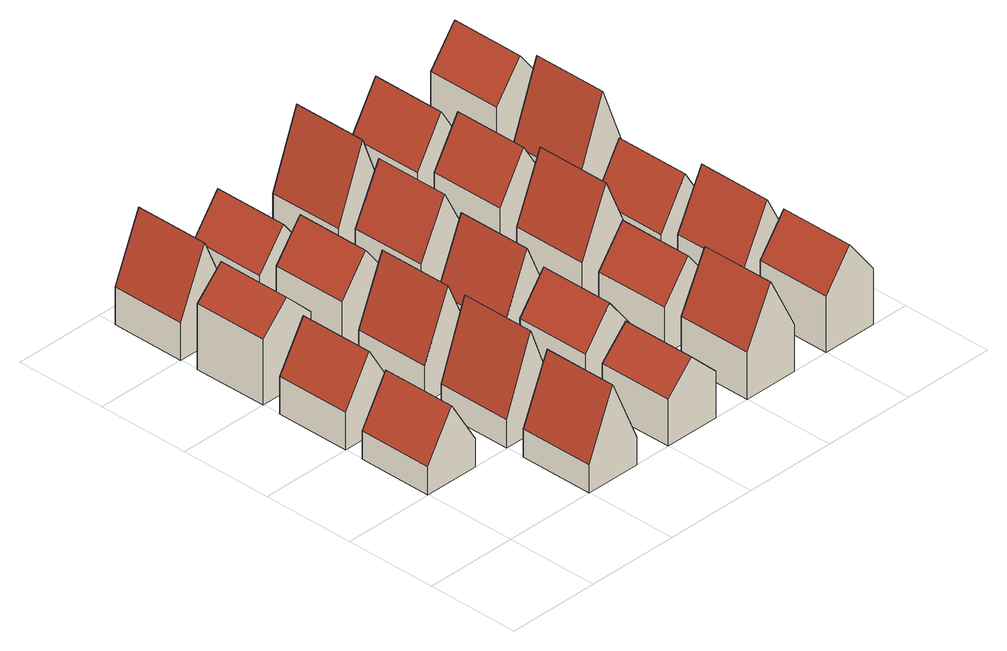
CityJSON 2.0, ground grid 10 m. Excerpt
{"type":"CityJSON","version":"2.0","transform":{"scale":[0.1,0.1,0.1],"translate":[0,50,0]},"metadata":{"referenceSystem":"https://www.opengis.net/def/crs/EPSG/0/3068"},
"CityObjects":{
"building1":{"type":"Building","attributes":{"description":"FZK/IAI test cases only","name":"Testcase-6-0_LoD2","dateOfConstruction":"1919-01-01","dateOfDemolition":"2098-01-01","measuredHeight":8,"class":"1070","roofType":"1030","storeysAboveGround":2,"storeysBelowGround":0,"storeyHeightsAboveGround":[3],"storeyHeightsBelowGround":[0]},"geometry":[{"type":"Solid","lod":"2","boundaries":[[[[0,1,2,3]],[[1,0,4,5,6]],[[3,2,7,8,9]],[[1,6,7,2]],[[3,9,4,0]],[[6,5,8,7]],[[9,8,5,4]]]],"semantics":{"surfaces":[{"type":"GroundSurface"},{"type":"WallSurface"},{"type":"RoofSurface"}],"values":[[0,1,1,1,1,2,2]]}}]},
"building2":{"type":"Building","attributes":{"description":"FZK/IAI test cases only","name":"Testcase-7-0_LoD2","dateOfConstruction":"1929-01-01","dateOfDemolition":"2099-01-01","measuredHeight":9,"class":"1000","roofType":"1030","storeysAboveGround":2,"storeysBelowGround":0,"storeyHeightsAboveGround":[3],"storeyHeightsBelowGround":[0]},"geometry":[{"type":"Solid","lod":"2","boundaries":[[[[10,11,12,13]],[[11,10,14,15,16]],[[13,12,17,18,19]],[[11,16,17,12]],[[13,19,14,10]],[[16,15,18,17]],[[19,18,15,14]]]],"semantics":{"surfaces":[{"type":"GroundSurface"},{"type":"WallSurface"},{"type":"RoofSurface"}],"values":[[0,1,1,1,1,2,2]]}}]},
"building3":{"type":"Building","attributes":{"description":"FZK/IAI test cases only","name":"Testcase-8-0_LoD2","dateOfConstruction":"1905-01-01","dateOfDemolition":"2065-01-01","measuredHeight":10,"class":"1010","roofType":"1030","storeysAboveGround":4,"storeysBelowGround":0,"storeyHeightsAboveGround":[2],"storeyHeightsBelowGround":[0]},"geometry":[{"type":"Solid","lod":"2","boundaries":[[[[20,21,22,23]],[[21,20,24,25,26]],[[23,22,27,28,29]],[[21,26,27,22]],[[23,29,24,20]],[[26,25,28,27]],[[29,28,25,24]]]],"semantics":{"surfaces":[{"type":"GroundSurface"},{"type":"WallSurface"},{"type":"RoofSurface"}],"values":[[0,1,1,1,1,2,2]]}}]},
"building4":{"type":"Building","attributes":{"description":"FZK/IAI test cases only","name":"Testcase-5-1_LoD2","dateOfConstruction":"1934-01-01","dateOfDemolition":"2077-01-01","measuredHeight":10,"class":"1070","roofType":"1030","storeysAboveGround":3,"storeysBelowGround":0,"storeyHeightsAboveGround":[3],"storeyHeightsBelowGround":[0]},"geometry":[{"type":"Solid","lod":"2","boundaries":[[[[30,31,32,33]],[[31,30,34,35,36]],[[33,32,37,38,39]],[[31,36,37,32]],[[33,39,34,30]],[[36,35,38,37]],[[39,38,35,34]]]],"semantics":{"surfaces":[{"type":"GroundSurface"},{"type":"WallSurface"},{"type":"RoofSurface"}],"values":[[0,1,1,1,1,2,2]]}}]},
"building5":{"type":"Building","attributes":{"description":"FZK/IAI test cases only","name":"Testcase-9-0_LoD2","dateOfConstruction":"1975-01-01","dateOfDemolition":"2055-01-01","measuredHeight":11,"class":"1070","roofType":"1030","storeysAboveGround":3,"storeysBelowGround":0,"storeyHeightsAboveGround":[3],"storeyHeightsBelowGround":[0]},"geometry":[{"type":"Solid","lod":"2","boundaries":[[[[40,41,42,43]],[[41,40,44,45,46]],[[43,42,47,48,49]],[[41,46,47,42]],[[43,49,44,40]],[[46,45,48,47]],[[49,48,45,44]]]],"semantics":{"surfaces":[{"type":"GroundSurface"},{"type":"WallSurface"},{"type":"RoofSurface"}],"values":[[0,1,1,1,1,2,2]]}}]},
"building6":{"type":"Building","attributes":{"description":"FZK/IAI test cases only","name":"Testcase-6-1_LoD2","dateOfConstruction":"1903-01-01","dateOfDemolition":"2086-01-01","measuredHeight":11,"class":"1050","roofType":"1030","storeysAboveGround":3,"storeysBelowGround":0,"storeyHeightsAboveGround":[3],"storeyHeightsBelowGround":[0]},"geometry":[{"type":"Solid","lod":"2","boundaries":[[[[50,51,52,53]],[[51,50,54,55,56]],[[53,52,57,58,59]],[[51,56,57,52]],[[53,59,54,50]],[[56,55,58,57]],[[59,58,55,54]]]],"semantics":{"surfaces":[{"type":"GroundSurface"},{"type":"WallSurface"},{"type":"RoofSurface"}],"values":[[0,1,1,1,1,2,2]]}}]},
"building7":{"type":"Building","attributes":{"description":"FZK/IAI test cases only","name":"Testcase-7-1_LoD2","dateOfConstruction":"1979-01-01","dateOfDemolition":"2089-01-01","measuredHeight":11,"class":"1090","roofType":"1030","storeysAboveGround":3,"storeysBelowGround":0,"storeyHeightsAboveGround":[3],"storeyHeightsBelowGround":[0]},"geometry":[{"type":"Solid","lod":"2","boundaries":[[[[60,61,62,63]],[[61,60,64,65,66]],[[63,62,67,68,69]],[[61,66,67,62]],[[63,69,64,60]],[[66,65,68,67]],[[69,68,65,64]]]],"semantics":{"surfaces":[{"type":"GroundSurface"},{"type":"WallSurface"},{"type":"RoofSurface"}],"values":[[0,1,1,1,1,2,2]]}}]},
"building8":{"type":"Building","attributes":{"description":"FZK/IAI test cases only","name":"Testcase-8-1_LoD2","dateOfConstruction":"1932-01-01","dateOfDemolition":"2026-01-01","measuredHeight":10,"class":"1080","roofType":"1030","storeysAboveGround":3,"storeysBelowGround":0,"storeyHeightsAboveGround":[3],"storeyHeightsBelowGround":[0]},"geometry":[{"type":"Solid","lod":"2","boundaries":[[[[70,71,72,73]],[[71,70,74,75,76]],[[73,72,77,78,79]],[[71,76,77,72]],[[73,79,74,70]],[[76,75,78,77]],[[79,78,75,74]]]],"semantics":{"surfaces":[{"type":"GroundSurface"},{"type":"WallSurface"},{"type":"RoofSurface"}],"values":[[0,1,1,1,1,2,2]]}}]},
"building9":{"type":"Building","attributes":{"description":"FZK/IAI test cases only","name":"Testcase-5-2_LoD2","dateOfConstruction":"1924-01-01","dateOfDemolition":"2095-01-01","measuredHeight":8,"class":"1170","roofType":"1030","storeysAboveGround":2,"storeysBelowGround":0,"storeyHeightsAboveGround":[3],"storeyHeightsBelowGround":[0]},"geometry":[{"type":"Solid","lod":"2","boundaries":[[[[80,81,82,83]],[[81,80,84,85,86]],[[83,82,87,88,89]],[[81,86,87,82]],[[83,89,84,80]],[[86,85,88,87]],[[89,88,85,84]]]],"semantics":{"surfaces":[{"type":"GroundSurface"},{"type":"WallSurface"},{"type":"RoofSurface"}],"values":[[0,1,1,1,1,2,2]]}}]},
"building10":{"type":"Building","attributes":{"description":"FZK/IAI test cases only","name":"Testcase-9-1_LoD2","dateOfConstruction":"1998-01-01","dateOfDemolition":"2043-01-01","measuredHeight":8,"class":"1020","roofType":"1030","storeysAboveGround":4,"storeysBelowGround":0,"storeyHeightsAboveGround":[2],"storeyHeightsBelowGround":[0]},"geometry":[{"type":"Solid","lod":"2","boundaries":[[[[90,91,92,93]],[[91,90,94,95,96]],[[93,92,97,98,99]],[[91,96,97,92]],[[93,99,94,90]],[[96,95,98,97]],[[99,98,95,94]]]],"semantics":{"surfaces":[{"type":"GroundSurface"},{"type":"WallSurface"},{"type":"RoofSurface"}],"values":[[0,1,1,1,1,2,2]]}}]},
"building11":{"type":"Building","attributes":{"description":"FZK/IAI test cases only","name":"Testcase-6-2_LoD2","dateOfConstruction":"1980-01-01","dateOfDemolition":"2065-01-01","measuredHeight":9,"class":"1100","roofType":"1030","storeysAboveGround":4,"storeysBelowGround":0,"storeyHeightsAboveGround":[2],"storeyHeightsBelowGround":[0]},"geometry":[{"type":"Solid","lod":"2","boundaries":[[[[100,101,102,103]],[[101,100,104,105,106]],[[103,102,107,108,109]],[[101,106,107,102]],[[103,109,104,100]],[[106,105,108,107]],[[109,108,105,104]]]],"semantics":{"surfaces":[{"type":"GroundSurface"},{"type":"WallSurface"},{"type":"RoofSurface"}],"values":[[0,1,1,1,1,2,2]]}}]},
"building12":{"type":"Building","attributes":{"description":"FZK/IAI test cases only","name":"Testcase-7-2_LoD2","dateOfConstruction":"1970-01-01","dateOfDemolition":"2060-01-01","measuredHeight":10,"class":"1080","roofType":"1030","storeysAboveGround":3,"storeysBelowGround":0,"storeyHeightsAboveGround":[3],"storeyHeightsBelowGround":[0]},"geometry":[{"type":"Solid","lod":"2","boundaries":[[[[110,111,112,113]],[[111,110,114,115,116]],[[113,112,117,118,119]],[[111,116,117,112]],[[113,119,114,110]],[[116,115,118,117]],[[119,118,115,114]]]],"semantics":{"surfaces":[{"type":"GroundSurface"},{"type":"WallSurface"},{"type":"RoofSurface"}],"values":[[0,1,1,1,1,2,2]]}}]},
"building13":{"type":"Building","attributes":{"description":"FZK/IAI test cases only","name":"Testcase-8-2_LoD2","dateOfConstruction":"1981-01-01","dateOfDemolition":"2053-01-01","measuredHeight":11,"class":"1120","roofType":"1030","storeysAboveGround":3,"storeysBelowGround":0,"storeyHeightsAboveGround":[3],"storeyHeightsBelowGround":[0]},"geometry":[{"type":"Solid","lod":"2","boundaries":[[[[120,121,122,123]],[[121,120,124,125,126]],[[123,122,127,128,129]],[[121,126,127,122]],[[123,129,124,120]],[[126,125,128,127]],[[129,128,125,124]]]],"semantics":{"surfaces":[{"type":"GroundSurface"},{"type":"WallSurface"},{"type":"RoofSurface"}],"values":[[0,1,1,1,1,2,2]]}}]},
"building14":{"type":"Building","attributes":{"description":"FZK/IAI test cases only","name":"Testcase-5-3_LoD2","dateOfConstruction":"1957-01-01","dateOfDemolition":"2040-01-01","measuredHeight":11,"class":"1160","roofType":"1030","storeysAboveGround":5,"storeysBelowGround":0,"storeyHeightsAboveGround":[2],"storeyHeightsBelowGround":[0]},"geometry":[{"type":"Solid","lod":"2","boundaries":[[[[130,131,132,133]],[[131,130,134,135,136]],[[133,132,137,138,139]],[[131,136,137,132]],[[133,139,134,130]],[[136,135,138,137]],[[139,138,135,134]]]],"semantics":{"surfaces":[{"type":"GroundSurface"},{"type":"WallSurface"},{"type":"RoofSurface"}],"values":[[0,1,1,1,1,2,2]]}}]},
"building15":{"type":"Building","attributes":{"description":"FZK/IAI test cases only","name":"Testcase-9-2_LoD2","dateOfConstruction":"1917-01-01","dateOfDemolition":"2044-01-01","measuredHeight":12,"class":"1140","roofType":"1030","storeysAboveGround":6,"storeysBelowGround":0,"storeyHeightsAboveGround":[2],"storeyHeightsBelowGround":[0]},"geometry":[{"type":"Solid","lod":"2","boundaries":[[[[140,141,142,143]],[[141,140,144,145,146]],[[143,142,147,148,149]],[[141,146,147,142]],[[143,149,144,140]],[[146,145,148,147]],[[149,148,145,144]]]],"semantics":{"surfaces":[{"type":"GroundSurface"},{"type":"WallSurface"},{"type":"RoofSurface"}],"values":[[0,1,1,1,1,2,2]]}}]},
"building16":{"type":"Building","attributes":{"description":"FZK/IAI test cases only","name":"Testcase-6-3_LoD2","dateOfConstruction":"1953-01-01","dateOfDemolition":"2054-01-01","measuredHeight":9,"class":"1060","roofType":"1030","storeysAboveGround":4,"storeysBelowGround":0,"storeyHeightsAboveGround":[2],"storeyHeightsBelowGround":[0]},"geometry":[{"type":"Solid","lod":"2","boundaries":[[[[150,151,152,153]],[[151,150,154,155,156]],[[153,152,157,158,159]],[[151,156,157,152]],[[153,159,154,150]],[[156,155,158,157]],[[159,158,155,154]]]],"semantics":{"surfaces":[{"type":"GroundSurface"},{"type":"WallSurface"},{"type":"RoofSurface"}],"values":[[0,1,1,1,1,2,2]]}}]},
"building17":{"type":"Building","attributes":{"description":"FZK/IAI test cases only","name":"Testcase-7-3_LoD2","dateOfConstruction":"1962-01-01","dateOfDemolition":"2027-01-01","measuredHeight":12,"class":"1100","roofType":"1030","storeysAboveGround":6,"storeysBelowGround":0,"storeyHeightsAboveGround":[2],"storeyHeightsBelowGround":[0]},"geometry":[{"type":"Solid","lod":"2","boundaries":[[[[160,161,162,163]],[[161,160,164,165,166]],[[163,162,167,168,169]],[[161,166,167,162]],[[163,169,164,160]],[[166,165,168,167]],[[169,168,165,164]]]],"semantics":{"surfaces":[{"type":"GroundSurface"},{"type":"WallSurface"},{"type":"RoofSurface"}],"values":[[0,1,1,1,1,2,2]]}}]},
"building18":{"type":"Building","attributes":{"description":"FZK/IAI test cases only","name":"Testcase-8-3_LoD2","dateOfConstruction":"1977-01-01","dateOfDemolition":"2026-01-01","measuredHeight":11,"class":"1030","roofType":"1030","storeysAboveGround":3,"storeysBelowGround":0,"storeyHeightsAboveGround":[3],"storeyHeightsBelowGround":[0]},"geometry":[{"type":"Solid","lod":"2","boundaries":[[[[170,171,172,173]],[[171,170,174,175,176]],[[173,172,177,178,179]],[[171,176,177,172]],[[173,179,174,170]],[[176,175,178,177]],[[179,178,175,174]]]],"semantics":{"surfaces":[{"type":"GroundSurface"},{"type":"WallSurface"},{"type":"RoofSurface"}],"values":[[0,1,1,1,1,2,2]]}}]},
"building19":{"type":"Building","attributes":{"description":"FZK/IAI test cases only","name":"Testcase-5-4_LoD2","dateOfConstruction":"1938-01-01","dateOfDemolition":"2052-01-01","measuredHeight":10,"class":"1040","roofType":"1030","storeysAboveGround":4,"storeysBelowGround":0,"storeyHeightsAboveGround":[2],"storeyHeightsBelowGround":[0]},"geometry":[{"type":"Solid","lod":"2","boundaries":[[[[180,181,182,183]],[[181,180,184,185,186]],[[183,182,187,188,189]],[[181,186,187,182]],[[183,189,184,180]],[[186,185,188,187]],[[189,188,185,184]]]],"semantics":{"surfaces":[{"type":"GroundSurface"},{"type":"WallSurface"},{"type":"RoofSurface"}],"values":[[0,1,1,1,1,2,2]]}}]},
"building20":{"type":"Building","attributes":{"description":"FZK/IAI test cases only","name":"Testcase-9-3_LoD2","dateOfConstruction":"1932-01-01","dateOfDemolition":"2031-01-01","measuredHeight":10,"class":"1010","roofType":"1030","storeysAboveGround":3,"storeysBelowGround":0,"storeyHeightsAboveGround":[3],"storeyHeightsBelowGround":[0]},"geometry":[{"type":"Solid","lod":"2","boundaries":[[[[190,191,192,193]],[[191,190,194,195,196]],[[193,192,197,198,199]],[[191,196,197,192]],[[193,199,194,190]],[[196,195,198,197]],[[199,198,195,194]]]],"semantics":{"surfaces":[{"type":"GroundSurface"},{"type":"WallSurface"},{"type":"RoofSurface"}],"values":[[0,1,1,1,1,2,2]]}}]},
"building21":{"type":"Building","attributes":{"description":"FZK/IAI test cases only","name":"Testcase-6-4_LoD2","dateOfConstruction":"1993-01-01","dateOfDemolition":"2099-01-01","measuredHeight":10,"class":"1170","roofType":"1030","storeysAboveGround":4,"storeysBelowGround":0,"storeyHeightsAboveGround":[2],"storeyHeightsBelowGround":[0]},"geometry":[{"type":"Solid","lod":"2","boundaries":[[[[200,201,202,203]],[[201,200,204,205,206]],[[203,202,207,208,209]],[[201,206,207,202]],[[203,209,204,200]],[[206,205,208,207]],[[209,208,205,204]]]],"semantics":{"surfaces":[{"type":"GroundSurface"},{"type":"WallSurface"},{"type":"RoofSurface"}],"values":[[0,1,1,1,1,2,2]]}}]},
"building22":{"type":"Building","attributes":{"description":"FZK/IAI test cases only","name":"Testcase-7-4_LoD2","dateOfConstruction":"1955-01-01","dateOfDemolition":"2065-01-01","measuredHeight":8,"class":"1080","roofType":"1030","storeysAboveGround":4,"storeysBelowGround":0,"storeyHeightsAboveGround":[2],"storeyHeightsBelowGround":[0]},"geometry":[{"type":"Solid","lod":"2","boundaries":[[[[210,211,212,213]],[[211,210,214,215,216]],[[213,212,217,218,219]],[[211,216,217,212]],[[213,219,214,210]],[[216,215,218,217]],[[219,218,215,214]]]],"semantics":{"surfaces":[{"type":"GroundSurface"},{"type":"WallSurface"},{"type":"RoofSurface"}],"values":[[0,1,1,1,1,2,2]]}}]},
"building23":{"type":"Building","attributes":{"description":"FZK/IAI test cases only","name":"Testcase-8-4_LoD2","dateOfConstruction":"1924-01-01","dateOfDemolition":"2094-01-01","measuredHeight":12,"class":"1030","roofType":"1030","storeysAboveGround":6,"storeysBelowGround":0,"storeyHeightsAboveGround":[2],"storeyHeightsBelowGround":[0]},"geometry":[{"type":"Solid","lod":"2","boundaries":[[[[220,221,222,223]],[[221,220,224,225,226]],[[223,222,227,228,229]],[[221,226,227,222]],[[223,229,224,220]],[[226,225,228,227]],[[229,228,225,224]]]],"semantics":{"surfaces":[{"type":"GroundSurface"},{"type":"WallSurface"},{"type":"RoofSurface"}],"values":[[0,1,1,1,1,2,2]]}}]},
"building24":{"type":"Building","attributes":{"description":"FZK/IAI test cases only","name":"Testcase-9-4_LoD2","dateOfConstruction":"1955-01-01","dateOfDemolition":"2069-01-01","measuredHeight":11,"class":"1150","roofType":"1030","storeysAboveGround":3,"storeysBelowGround":0,"storeyHeightsAboveGround":[3],"storeyHeightsBelowGround":[0]},"geometry":[{"type":"Solid","lod":"2","boundaries":[[[[230,231,232,233]],[[231,230,234,235,236]],[[233,232,237,238,239]],[[231,236,237,232]],[[233,239,234,230]],[[236,235,238,237]],[[239,238,235,234]]]],"semantics":{"surfaces":[{"type":"GroundSurface"},{"type":"WallSurface"},{"type":"RoofSurface"}],"values":[[0,1,1,1,1,2,2]]}}]}
},
"vertices":[
[60,100,0],[0,100,0],[0,180,0],[60,180,0],[60,100,30],[30,100,80],[0,100,30],[0,180,30],[30,180,80],[60,180,30],
[60,200,0],[0,200,0],[0,280,0],[60,280,0],[60,200,40],[30,200,90],[0,200,40],[0,280,40],[30,280,90],[60,280,40],
[60,300,0],[0,300,0],[0,380,0],[60,380,0],[60,300,70],[30,300,100],[0,300,70],[0,380,70],[30,380,100],[60,380,70],
[160,0,0],[100,0,0],[100,80,0],[160,80,0],[160,0,30],[130,0,100],[100,0,30],[100,80,30],[130,80,100],[160,80,30],
[60,400,0],[0,400,0],[0,480,0],[60,480,0],[60,400,40],[30,400,110],[0,400,40],[0,480,40],[30,480,110],[60,480,40],
[160,100,0],[100,100,0],[100,180,0],[160,180,0],[160,100,30],[130,100,110],[100,100,30],[100,180,30],[130,180,110],[160,180,30],
[160,200,0],[100,200,0],[100,280,0],[160,280,0],[160,200,40],[130,200,110],[100,200,40],[100,280,40],[130,280,110],[160,280,40],
[160,300,0],[100,300,0],[100,380,0],[160,380,0],[160,300,60],[130,300,100],[100,300,60],[100,380,60],[130,380,100],[160,380,60],
[260,0,0],[200,0,0],[200,80,0],[260,80,0],[260,0,50],[230,0,80],[200,0,50],[200,80,50],[230,80,80],[260,80,50],
[160,400,0],[100,400,0],[100,480,0],[160,480,0],[160,400,40],[130,400,80],[100,400,40],[100,480,40],[130,480,80],[160,480,40],
[260,100,0],[200,100,0],[200,180,0],[260,180,0],[260,100,50],[230,100,90],[200,100,50],[200,180,50],[230,180,90],[260,180,50],
[260,200,0],[200,200,0],[200,280,0],[260,280,0],[260,200,30],[230,200,100],[200,200,30],[200,280,30],[230,280,100],[260,280,30],
[260,300,0],[200,300,0],[200,380,0],[260,380,0],[260,300,50],[230,300,110],[200,300,50],[200,380,50],[230,380,110],[260,380,50],
[360,0,0],[300,0,0],[300,80,0],[360,80,0],[360,0,50],[330,0,110],[300,0,50],[300,80,50],[330,80,110],[360,80,50],
[260,400,0],[200,400,0],[200,480,0],[260,480,0],[260,400,40],[230,400,120],[200,400,40],[200,480,40],[230,480,120],[260,480,40],
[360,100,0],[300,100,0],[300,180,0],[360,180,0],[360,100,50],[330,100,90],[300,100,50],[300,180,50],[330,180,90],[360,180,50],
[360,200,0],[300,200,0],[300,280,0],[360,280,0],[360,200,50],[330,200,120],[300,200,50],[300,280,50],[330,280,120],[360,280,50],
[360,300,0],[300,300,0],[300,380,0],[360,380,0],[360,300,60],[330,300,110],[300,300,60],[300,380,60],[330,380,110],[360,380,60],
[460,0,0],[400,0,0],[400,80,0],[460,80,0],[460,0,60],[430,0,100],[400,0,60],[400,80,60],[430,80,100],[460,80,60],
[360,400,0],[300,400,0],[300,480,0],[360,480,0],[360,400,50],[330,400,100],[300,400,50],[300,480,50],[330,480,100],[360,480,50],
[460,100,0],[400,100,0],[400,180,0],[460,180,0],[460,100,40],[430,100,100],[400,100,40],[400,180,40],[430,180,100],[460,180,40],
[460,200,0],[400,200,0],[400,280,0],[460,280,0],[460,200,30],[430,200,80],[400,200,30],[400,280,30],[430,280,80],[460,280,30],
[460,300,0],[400,300,0],[400,380,0],[460,380,0],[460,300,40],[430,300,120],[400,300,40],[400,380,40],[430,380,120],[460,380,40],
[460,400,0],[400,400,0],[400,480,0],[460,480,0],[460,400,70],[430,400,110],[400,400,70],[400,480,70],[430,480,110],[460,480,70]
]}
